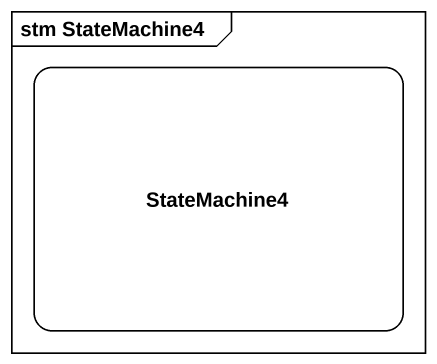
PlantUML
@startuml
mainframe stm StateMachine4
hide empty description
state StateMachine4
@enduml
